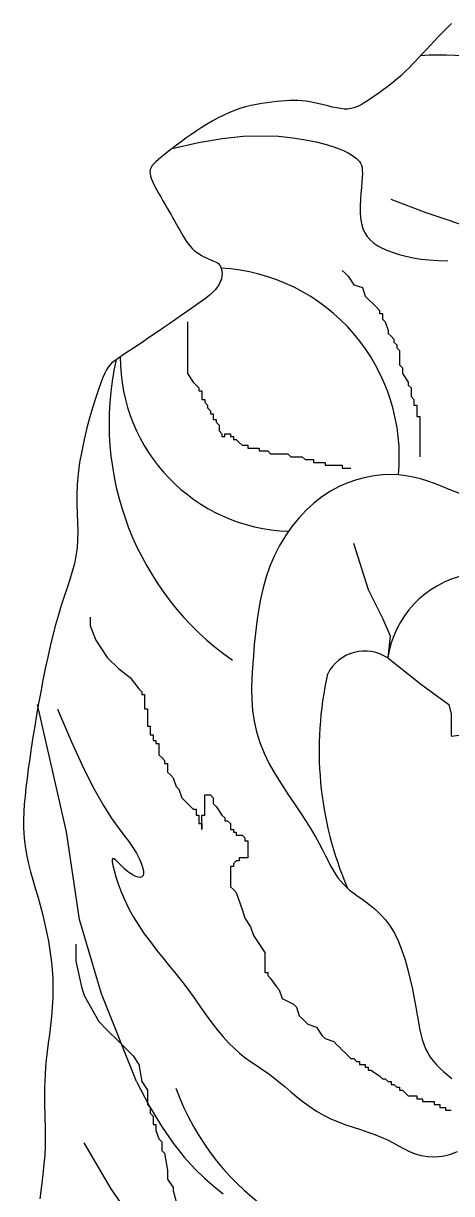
# Model space of a CAD drawing. Extents: x 1620 to 2293, y 2743 to 3436.
# Drawn here: x 1744.9 to 1872, y 3064.3 to 3411.4 of the extents above; entities that cross this region are included whole.
import ezdxf

# ---------------------------------------------------------------- set-up
doc = ezdxf.new("R2010")
doc.units = 0
doc.header["$LTSCALE"] = 10
doc.header["$MEASUREMENT"] = 0
for name, color, linetype in [('3', 3, 'CONTINUOUS'), ('4', 4, 'CONTINUOUS'), ('7', 7, 'CONTINUOUS')]:
    doc.layers.add(name, color=color, linetype=linetype)

msp = doc.modelspace()

# ---------------------------------------------------------------- linework, layer by layer
at = {"layer": '3'}
for p, q in [((1839.58, 3338.15), (1840.43, 3337.3)), ((1840.43, 3337.3), (1841.28, 3336.45)), ((1841.28, 3336.45), (1842.99, 3333.9)), ((1842.99, 3333.9), (1845.54, 3333.05)), ((1845.54, 3333.05), (1846.39, 3330.5)), ((1846.39, 3330.5), (1849.79, 3327.1)), ((1849.79, 3327.1), (1850.64, 3326.24)), ((1850.64, 3326.24), (1850.64, 3325.39)), ((1850.64, 3325.39), (1851.49, 3325.39)), ((1851.49, 3325.39), (1851.49, 3323.69)), ((1793.64, 3322.84), (1793.64, 3307.54)), ((1851.49, 3323.69), (1852.34, 3322.84)), ((1852.34, 3322.84), (1853.2, 3320.29)), ((1853.2, 3320.29), (1853.2, 3319.44)), ((1853.2, 3319.44), (1854.05, 3318.59)), ((1854.05, 3318.59), (1854.9, 3317.74)), ((1854.9, 3317.74), (1854.9, 3316.89)), ((1854.9, 3316.89), (1855.75, 3316.04)), ((1855.75, 3316.04), (1855.75, 3315.19)), ((1855.75, 3315.19), (1856.6, 3314.34)), ((1856.6, 3314.34), (1856.6, 3310.09)), ((1856.6, 3310.09), (1857.45, 3309.24)), ((1857.45, 3309.24), (1857.45, 3307.54)), ((1793.64, 3307.54), (1795.34, 3304.99)), ((1795.34, 3304.99), (1796.19, 3304.14)), ((1857.45, 3307.54), (1859.15, 3304.99)), ((1859.15, 3304.99), (1859.15, 3304.14)), ((1796.19, 3304.14), (1797.04, 3303.29)), ((1797.04, 3303.29), (1797.04, 3302.44)), ((1797.04, 3302.44), (1797.9, 3302.44)), ((1797.9, 3302.44), (1797.9, 3299.89)), ((1859.15, 3304.14), (1860, 3303.29)), ((1860, 3303.29), (1860, 3300.74)), ((1797.9, 3299.89), (1798.75, 3299.89)), ((1798.75, 3299.89), (1798.75, 3299.04)), ((1798.75, 3299.04), (1799.6, 3298.19)), ((1799.6, 3298.19), (1799.6, 3297.34)), ((1860, 3300.74), (1860.85, 3299.89)), ((1860.85, 3299.89), (1860.85, 3298.19)), ((1860.85, 3298.19), (1861.7, 3298.19)), ((1861.7, 3298.19), (1861.7, 3294.79)), ((1799.6, 3297.34), (1800.45, 3296.49)), ((1800.45, 3296.49), (1800.45, 3295.64)), ((1800.45, 3295.64), (1801.3, 3295.64)), ((1801.3, 3295.64), (1801.3, 3293.94)), ((1861.7, 3294.79), (1862.55, 3294.79)), ((1862.55, 3294.79), (1862.55, 3282.88)), ((1801.3, 3293.94), (1802.15, 3293.94)), ((1802.15, 3293.94), (1802.15, 3293.09)), ((1802.15, 3293.09), (1803, 3292.23)), ((1803, 3292.23), (1803, 3290.53)), ((1803, 3290.53), (1803.85, 3289.68)), ((1803.85, 3289.68), (1803.85, 3288.83)), ((1803.85, 3288.83), (1804.7, 3288.83)), ((1804.7, 3288.83), (1804.7, 3289.68)), ((1804.7, 3289.68), (1806.4, 3289.68)), ((1806.4, 3289.68), (1806.4, 3288.83)), ((1806.4, 3288.83), (1807.25, 3288.83)), ((1807.25, 3288.83), (1807.25, 3287.98)), ((1807.25, 3287.98), (1808.1, 3287.98)), ((1808.1, 3287.98), (1808.96, 3287.13)), ((1808.96, 3287.13), (1809.81, 3286.28)), ((1809.81, 3286.28), (1811.51, 3286.28)), ((1811.51, 3286.28), (1811.51, 3285.43)), ((1811.51, 3285.43), (1814.91, 3285.43)), ((1814.91, 3285.43), (1814.91, 3284.58)), ((1814.91, 3284.58), (1817.46, 3284.58)), ((1817.46, 3284.58), (1818.31, 3283.73)), ((1818.31, 3283.73), (1823.42, 3283.73)), ((1823.42, 3283.73), (1824.27, 3282.88)), ((1824.27, 3282.88), (1827.67, 3282.88)), ((1827.67, 3282.88), (1828.52, 3282.03)), ((1828.52, 3282.03), (1831.08, 3282.03)), ((1831.08, 3282.03), (1831.08, 3281.18)), ((1831.08, 3281.18), (1834.48, 3281.18)), ((1834.48, 3281.18), (1834.48, 3280.33)), ((1834.48, 3280.33), (1839.58, 3280.33)), ((1839.58, 3280.33), (1839.58, 3279.48)), ((1839.58, 3279.48), (1842.14, 3279.48)), ((1764.72, 3235.27), (1764.72, 3232.72)), ((1764.72, 3232.72), (1766.42, 3228.47)), ((1766.42, 3228.47), (1769.82, 3223.36)), ((1769.82, 3223.36), (1773.22, 3219.96)), ((1773.22, 3219.96), (1776.63, 3217.41)), ((1776.63, 3217.41), (1779.18, 3214.01)), ((1779.18, 3214.01), (1780.03, 3213.16)), ((1780.03, 3213.16), (1780.03, 3212.31)), ((1780.03, 3212.31), (1780.88, 3212.31)), ((1780.88, 3212.31), (1780.88, 3208.06)), ((1780.88, 3208.06), (1781.73, 3208.06)), ((1781.73, 3208.06), (1781.73, 3202.96)), ((1781.73, 3202.96), (1782.58, 3202.96)), ((1782.58, 3202.96), (1782.58, 3200.41)), ((1782.58, 3200.41), (1783.43, 3200.41)), ((1783.43, 3200.41), (1783.43, 3198.71)), ((1783.43, 3198.71), (1784.28, 3198.71)), ((1784.28, 3198.71), (1784.28, 3197.86)), ((1784.28, 3197.86), (1785.13, 3197.86)), ((1785.13, 3197.86), (1785.13, 3194.46)), ((1785.13, 3194.46), (1785.98, 3193.61)), ((1785.98, 3193.61), (1786.84, 3192.76)), ((1786.84, 3192.76), (1786.84, 3191.91)), ((1786.84, 3191.91), (1787.69, 3191.91)), ((1787.69, 3191.91), (1787.69, 3189.35)), ((1787.69, 3189.35), (1788.54, 3188.5)), ((1788.54, 3188.5), (1789.39, 3187.65)), ((1789.39, 3187.65), (1790.24, 3185.1)), ((1790.24, 3185.1), (1791.09, 3184.25)), ((1791.09, 3184.25), (1791.94, 3181.7)), ((1791.94, 3181.7), (1795.34, 3178.3)), ((1798.75, 3176.6), (1798.75, 3182.55)), ((1798.75, 3182.55), (1800.45, 3182.55)), ((1800.45, 3182.55), (1801.3, 3181.7)), ((1801.3, 3181.7), (1801.3, 3180)), ((1801.3, 3180), (1802.15, 3179.15)), ((1795.34, 3178.3), (1796.19, 3178.3)), ((1796.19, 3178.3), (1796.19, 3176.6)), ((1796.19, 3176.6), (1797.04, 3176.6)), ((1797.04, 3176.6), (1797.04, 3174.05)), ((1797.9, 3172.35), (1797.9, 3176.6)), ((1797.9, 3176.6), (1798.75, 3176.6)), ((1802.15, 3179.15), (1803.85, 3176.6)), ((1803.85, 3176.6), (1804.7, 3175.75)), ((1797.04, 3174.05), (1797.9, 3174.05)), ((1797.9, 3174.05), (1797.9, 3172.35)), ((1804.7, 3175.75), (1804.7, 3174.9)), ((1804.7, 3174.9), (1805.55, 3174.9)), ((1805.55, 3174.9), (1806.4, 3174.05)), ((1806.4, 3174.05), (1806.4, 3172.35)), ((1806.4, 3172.35), (1807.25, 3172.35)), ((1807.25, 3172.35), (1807.25, 3171.5)), ((1807.25, 3171.5), (1808.1, 3171.5)), ((1808.1, 3171.5), (1808.1, 3170.65)), ((1808.1, 3170.65), (1809.81, 3170.65)), ((1809.81, 3170.65), (1810.66, 3169.8)), ((1810.66, 3169.8), (1810.66, 3168.95)), ((1810.66, 3168.95), (1811.51, 3168.95)), ((1811.51, 3168.95), (1811.51, 3163.85)), ((1808.1, 3163), (1807.25, 3162.15)), ((1807.25, 3162.15), (1807.25, 3161.3)), ((1808.96, 3163), (1808.1, 3163)), ((1811.51, 3163.85), (1808.96, 3163.85)), ((1808.96, 3163.85), (1808.96, 3163)), ((1807.25, 3161.3), (1806.4, 3161.3)), ((1806.4, 3161.3), (1806.4, 3155.34)), ((1806.4, 3155.34), (1807.25, 3154.49)), ((1807.25, 3154.49), (1808.1, 3153.64)), ((1808.1, 3153.64), (1809.81, 3148.54)), ((1809.81, 3148.54), (1810.66, 3145.99)), ((1810.66, 3145.99), (1812.36, 3143.44)), ((1812.36, 3143.44), (1813.21, 3140.89)), ((1760.46, 3138.34), (1760.46, 3133.24)), ((1813.21, 3140.89), (1816.61, 3135.79)), ((1816.61, 3135.79), (1816.61, 3129.84)), ((1760.46, 3133.24), (1762.16, 3125.59)), ((1816.61, 3129.84), (1817.46, 3129.84)), ((1817.46, 3129.84), (1817.46, 3128.99)), ((1817.46, 3128.99), (1818.31, 3128.14)), ((1818.31, 3128.14), (1820.02, 3125.59)), ((1762.16, 3125.59), (1763.01, 3123.03)), ((1820.02, 3125.59), (1820.87, 3124.74)), ((1820.87, 3124.74), (1821.72, 3122.18)), ((1763.01, 3123.03), (1767.27, 3115.38)), ((1821.72, 3122.18), (1825.12, 3120.48)), ((1825.12, 3120.48), (1825.97, 3119.63)), ((1825.97, 3119.63), (1826.82, 3117.08)), ((1826.82, 3117.08), (1827.67, 3116.23)), ((1767.27, 3115.38), (1769.82, 3112.83)), ((1827.67, 3116.23), (1828.52, 3115.38)), ((1828.52, 3115.38), (1829.37, 3114.53)), ((1829.37, 3114.53), (1831.93, 3113.68)), ((1831.93, 3113.68), (1833.63, 3111.13)), ((1769.82, 3112.83), (1773.22, 3109.43)), ((1833.63, 3111.13), (1834.48, 3110.28)), ((1834.48, 3110.28), (1837.03, 3109.43)), ((1773.22, 3109.43), (1776.63, 3106.03)), ((1837.03, 3109.43), (1837.88, 3108.58)), ((1837.88, 3108.58), (1838.73, 3107.73)), ((1838.73, 3107.73), (1839.58, 3106.88)), ((1839.58, 3106.88), (1840.43, 3106.03)), ((1776.63, 3106.03), (1777.48, 3105.18)), ((1777.48, 3105.18), (1779.18, 3102.63)), ((1840.43, 3106.03), (1841.28, 3105.18)), ((1841.28, 3105.18), (1842.14, 3104.33)), ((1842.14, 3104.33), (1842.99, 3104.33)), ((1842.99, 3104.33), (1843.84, 3103.48)), ((1843.84, 3103.48), (1844.69, 3103.48)), ((1844.69, 3103.48), (1844.69, 3102.63)), ((1779.18, 3102.63), (1780.03, 3097.53)), ((1844.69, 3102.63), (1846.39, 3102.63)), ((1846.39, 3102.63), (1846.39, 3101.78)), ((1846.39, 3101.78), (1847.24, 3101.78)), ((1847.24, 3101.78), (1847.24, 3100.93)), ((1847.24, 3100.93), (1848.09, 3100.93)), ((1848.09, 3100.93), (1850.64, 3099.23)), ((1780.03, 3097.53), (1781.73, 3094.98)), ((1850.64, 3099.23), (1851.49, 3098.38)), ((1851.49, 3098.38), (1852.34, 3098.38)), ((1852.34, 3098.38), (1853.2, 3097.53)), ((1853.2, 3097.53), (1854.05, 3097.53)), ((1854.05, 3097.53), (1854.05, 3096.68)), ((1854.05, 3096.68), (1854.9, 3096.68)), ((1854.9, 3096.68), (1855.75, 3095.83)), ((1781.73, 3094.98), (1781.73, 3090.73)), ((1855.75, 3095.83), (1856.6, 3095.83)), ((1856.6, 3095.83), (1856.6, 3094.98)), ((1856.6, 3094.98), (1857.45, 3094.98)), ((1857.45, 3094.98), (1858.3, 3094.13)), ((1858.3, 3094.13), (1859.15, 3093.28)), ((1859.15, 3093.28), (1861.7, 3093.28)), ((1861.7, 3093.28), (1861.7, 3092.43)), ((1781.73, 3090.73), (1782.58, 3089.87)), ((1782.58, 3089.87), (1782.58, 3088.17)), ((1861.7, 3092.43), (1863.4, 3092.43)), ((1863.4, 3092.43), (1863.4, 3091.58)), ((1863.4, 3091.58), (1866.81, 3091.58)), ((1866.81, 3091.58), (1866.81, 3090.73)), ((1866.81, 3090.73), (1868.51, 3090.73)), ((1868.51, 3090.73), (1868.51, 3089.87)), ((1868.51, 3089.87), (1870.21, 3089.87)), ((1870.21, 3089.87), (1870.21, 3089.02)), ((1782.58, 3088.17), (1783.43, 3087.32)), ((1783.43, 3087.32), (1783.43, 3084.77)), ((1870.21, 3089.02), (1871.91, 3089.02)), ((1783.43, 3084.77), (1784.28, 3084.77)), ((1784.28, 3084.77), (1784.28, 3083.07)), ((1784.28, 3083.07), (1785.13, 3080.52)), ((1785.13, 3080.52), (1785.98, 3079.67)), ((1785.98, 3079.67), (1785.98, 3077.12)), ((1785.98, 3077.12), (1786.84, 3076.27)), ((1786.84, 3076.27), (1787.69, 3071.17)), ((1787.69, 3071.17), (1787.69, 3068.62)), ((1787.69, 3068.62), (1789.39, 3066.07)), ((1789.39, 3066.07), (1789.39, 3065.22)), ((1789.39, 3065.22), (1790.24, 3061.82))]:
    msp.add_line(p, q, dxfattribs=at)
for points in [[(1853.95, 3359.22), (1864.36, 3355.32), (1879.98, 3350.12), (1883.89, 3347.52)], [(1755.04, 3208.03), (1759.17, 3198.33), (1762.79, 3190.5), (1765.94, 3184.3), (1768.67, 3179.47), (1771.02, 3175.75), (1773.03, 3172.88), (1774.74, 3170.62), (1776.2, 3168.7), (1777.43, 3166.93), (1778.46, 3165.26), (1779.28, 3163.72), (1779.9, 3162.33), (1780.32, 3161.1), (1780.54, 3160.07), (1780.58, 3159.24), (1780.43, 3158.63), (1780.1, 3158.26), (1779.61, 3158.11), (1779, 3158.16), (1778.28, 3158.39), (1777.5, 3158.76), (1776.67, 3159.27), (1775.83, 3159.88), (1775, 3160.58), (1774.21, 3161.33), (1773.48, 3162.08), (1772.82, 3162.75), (1772.26, 3163.29), (1771.81, 3163.62), (1771.49, 3163.69), (1771.32, 3163.42), (1771.31, 3162.75), (1771.49, 3161.63), (1771.84, 3160.11), (1772.37, 3158.26), (1773.08, 3156.14), (1773.96, 3153.81), (1775.01, 3151.35), (1776.22, 3148.82), (1777.61, 3146.28), (1779.15, 3143.79), (1780.82, 3141.35), (1782.61, 3138.94), (1784.47, 3136.56), (1786.38, 3134.18), (1788.31, 3131.81), (1790.25, 3129.42), (1792.14, 3127), (1793.98, 3124.54), (1795.77, 3122.08), (1797.52, 3119.65), (1799.22, 3117.27), (1800.9, 3114.99), (1802.55, 3112.83), (1804.18, 3110.83), (1805.81, 3109.01), (1807.44, 3107.41), (1809.07, 3105.99), (1810.7, 3104.71), (1812.35, 3103.52), (1814, 3102.38), (1815.67, 3101.24), (1817.35, 3100.08), (1819.05, 3098.83), (1820.77, 3097.47), (1822.52, 3096.03), (1824.3, 3094.54), (1826.13, 3093.03), (1828, 3091.55), (1829.94, 3090.12), (1831.94, 3088.78), (1834.02, 3087.56), (1836.17, 3086.5), (1838.37, 3085.57), (1840.6, 3084.74), (1842.83, 3083.99), (1845.03, 3083.27), (1847.17, 3082.57), (1849.22, 3081.84), (1851.16, 3081.06), (1852.97, 3080.22), (1854.67, 3079.33), (1856.31, 3078.44), (1857.93, 3077.58), (1859.56, 3076.8), (1861.24, 3076.14), (1863.02, 3075.63), (1864.94, 3075.32), (1867.01, 3075.24), (1869.21, 3075.43), (1871.49, 3075.94), (1873.82, 3076.8)], [(1762.85, 3079.33), (1770.85, 3065.74), (1778.25, 3054.93)]]:
    msp.add_lwpolyline(points, dxfattribs=at)
for centre, radius, start, end in [((1868.92, 3330.94), 71.09, 29.6299, 94.9692), ((1800.43, 3282.87), 56.07, 354.4714, 86.7322), ((1825.28, 3312.34), 51.59, 179.7812, 268.1904), ((1882.52, 3218.72), 29.78, 32.7882, 171.3909), ((1846.25, 3212.83), 12.39, 56.6254, 152.698), ((1935.94, 3195.78), 103.24, 167.2807, 203.3504), ((1861.69, 3121.44), 76.02, 199.8802, 273.7754)]:
    msp.add_arc(centre, radius, start, end, dxfattribs=at)
at = {"layer": '4'}
msp.add_lwpolyline([(1872.04, 3411.4), (1870.72, 3410.13), (1869.4, 3408.82), (1868.11, 3407.5), (1866.84, 3406.17), (1865.62, 3404.86), (1864.43, 3403.58), (1863.3, 3402.35), (1862.22, 3401.18), (1861.21, 3400.1), (1860.26, 3399.11), (1859.38, 3398.22), (1858.53, 3397.39), (1857.72, 3396.62), (1856.92, 3395.89), (1856.12, 3395.19), (1855.3, 3394.51), (1854.46, 3393.82), (1853.58, 3393.13), (1852.66, 3392.42), (1851.73, 3391.72), (1850.78, 3391.03), (1849.83, 3390.35), (1848.9, 3389.69), (1847.98, 3389.06), (1847.1, 3388.46), (1846.26, 3387.91), (1845.44, 3387.41), (1844.63, 3386.97), (1843.81, 3386.61), (1842.97, 3386.32), (1842.09, 3386.12), (1841.14, 3386.01), (1840.12, 3386.01), (1839.01, 3386.12), (1837.83, 3386.33), (1836.59, 3386.6), (1835.3, 3386.91), (1833.99, 3387.25), (1832.67, 3387.58), (1831.36, 3387.89), (1830.08, 3388.16), (1828.83, 3388.35), (1827.62, 3388.48), (1826.41, 3388.55), (1825.21, 3388.57), (1823.99, 3388.54), (1822.75, 3388.47), (1821.46, 3388.36), (1820.11, 3388.23), (1818.7, 3388.08), (1817.22, 3387.89), (1815.69, 3387.66), (1814.11, 3387.38), (1812.5, 3387.04), (1810.86, 3386.63), (1809.2, 3386.14), (1807.54, 3385.55), (1805.87, 3384.87), (1804.21, 3384.11), (1802.56, 3383.26), (1800.92, 3382.36), (1799.31, 3381.4), (1797.72, 3380.41), (1796.17, 3379.39), (1794.66, 3378.36), (1793.18, 3377.32), (1791.77, 3376.3), (1790.41, 3375.3), (1789.13, 3374.34), (1787.94, 3373.41), (1786.85, 3372.54), (1785.86, 3371.74), (1784.99, 3371.01), (1784.25, 3370.36), (1783.64, 3369.77), (1783.16, 3369.21), (1782.81, 3368.67), (1782.59, 3368.11), (1782.49, 3367.52), (1782.53, 3366.86), (1782.69, 3366.11), (1782.99, 3365.25), (1783.39, 3364.29), (1783.88, 3363.27), (1784.44, 3362.18), (1785.05, 3361.06), (1785.69, 3359.93), (1786.34, 3358.79), (1786.99, 3357.68), (1787.61, 3356.61), (1788.2, 3355.58), (1788.77, 3354.59), (1789.32, 3353.63), (1789.85, 3352.69), (1790.36, 3351.78), (1790.87, 3350.9), (1791.36, 3350.03), (1791.84, 3349.17), (1792.33, 3348.34), (1792.82, 3347.53), (1793.33, 3346.75), (1793.86, 3346.01), (1794.42, 3345.31), (1795.01, 3344.66), (1795.65, 3344.05), (1796.34, 3343.51), (1797.05, 3343.02), (1797.79, 3342.57), (1798.53, 3342.18), (1799.25, 3341.83), (1799.94, 3341.51), (1800.59, 3341.24), (1801.17, 3340.99), (1801.68, 3340.77), (1802.12, 3340.57), (1802.49, 3340.37), (1802.8, 3340.15), (1803.07, 3339.9), (1803.29, 3339.61), (1803.47, 3339.27), (1803.63, 3338.85), (1803.76, 3338.35), (1803.85, 3337.77), (1803.88, 3337.13), (1803.84, 3336.43), (1803.7, 3335.68), (1803.45, 3334.9), (1803.08, 3334.09), (1802.55, 3333.26), (1801.87, 3332.42), (1801.03, 3331.57), (1800.05, 3330.7), (1798.93, 3329.8), (1797.69, 3328.87), (1796.34, 3327.91), (1794.89, 3326.9), (1793.35, 3325.83), (1791.73, 3324.72), (1790.06, 3323.56), (1788.36, 3322.38), (1786.64, 3321.2), (1784.94, 3320.03), (1783.28, 3318.9), (1781.68, 3317.81), (1780.16, 3316.8), (1778.75, 3315.86), (1777.44, 3315.01), (1776.24, 3314.22), (1775.14, 3313.5), (1774.14, 3312.84), (1773.24, 3312.23), (1772.44, 3311.66), (1771.73, 3311.13), (1771.11, 3310.62), (1770.56, 3310.08), (1770.05, 3309.44), (1769.56, 3308.66), (1769.05, 3307.67), (1768.52, 3306.42), (1767.92, 3304.83), (1767.23, 3302.86), (1766.44, 3300.47), (1765.58, 3297.72), (1764.68, 3294.67), (1763.8, 3291.41), (1762.96, 3288.01), (1762.22, 3284.55), (1761.6, 3281.12), (1761.15, 3277.78), (1760.89, 3274.6), (1760.8, 3271.58), (1760.82, 3268.7), (1760.9, 3265.94), (1761, 3263.3), (1761.06, 3260.75), (1761.03, 3258.28), (1760.87, 3255.86), (1760.53, 3253.5), (1760.05, 3251.15), (1759.43, 3248.8), (1758.7, 3246.41), (1757.9, 3243.96), (1757.05, 3241.42), (1756.18, 3238.76), (1755.31, 3235.97), (1754.47, 3233.01), (1753.66, 3229.92), (1752.88, 3226.7), (1752.13, 3223.39), (1751.41, 3220.01), (1750.72, 3216.59), (1750.06, 3213.15), (1749.43, 3209.71), (1748.84, 3206.31), (1748.27, 3202.95), (1747.74, 3199.65), (1747.25, 3196.44), (1746.8, 3193.33), (1746.38, 3190.33), (1746.01, 3187.47), (1745.68, 3184.76), (1745.4, 3182.21), (1745.17, 3179.8), (1745.01, 3177.5), (1744.92, 3175.28), (1744.92, 3173.12), (1745.01, 3170.98), (1745.21, 3168.83), (1745.52, 3166.66), (1745.94, 3164.43), (1746.47, 3162.13), (1747.07, 3159.79), (1747.74, 3157.38), (1748.45, 3154.92), (1749.17, 3152.42), (1749.89, 3149.86), (1750.58, 3147.25), (1751.23, 3144.6), (1751.82, 3141.91), (1752.35, 3139.18), (1752.8, 3136.43), (1753.17, 3133.65), (1753.45, 3130.85), (1753.62, 3128.05), (1753.68, 3125.23), (1753.62, 3122.42), (1753.47, 3119.63), (1753.23, 3116.86), (1752.95, 3114.14), (1752.63, 3111.49), (1752.3, 3108.91), (1751.99, 3106.42), (1751.72, 3104.03), (1751.51, 3101.77), (1751.35, 3099.61), (1751.24, 3097.55), (1751.17, 3095.56), (1751.14, 3093.64), (1751.15, 3091.76), (1751.18, 3089.92), (1751.24, 3088.1), (1751.31, 3086.28), (1751.37, 3084.43), (1751.42, 3082.48), (1751.43, 3080.41), (1751.37, 3078.17), (1751.25, 3075.71), (1751.03, 3072.99), (1750.69, 3069.97), (1750.25, 3066.59), (1749.76, 3062.79)], dxfattribs=at)
msp.add_arc((1856.22, 3292.87), 85.87, 167.355, 235.0533, dxfattribs=at)
at = {"layer": '7'}
for points in [[(1789.13, 3374.34), (1796.92, 3376.12), (1803.92, 3377.29), (1810.18, 3377.92), (1815.74, 3378.1), (1820.64, 3377.94), (1824.93, 3377.51), (1828.64, 3376.91), (1831.82, 3376.23), (1834.51, 3375.54), (1836.76, 3374.87), (1838.62, 3374.22), (1840.14, 3373.59), (1841.37, 3372.98), (1842.34, 3372.4), (1843.12, 3371.86), (1843.75, 3371.35), (1844.27, 3370.88), (1844.69, 3370.41), (1845.02, 3369.91), (1845.27, 3369.35), (1845.43, 3368.68), (1845.52, 3367.88), (1845.54, 3366.9), (1845.49, 3365.72), (1845.38, 3364.3), (1845.24, 3362.7), (1845.09, 3360.96), (1844.97, 3359.14), (1844.9, 3357.28), (1844.91, 3355.45), (1845.02, 3353.69), (1845.27, 3352.07), (1845.68, 3350.61), (1846.24, 3349.32), (1846.97, 3348.18), (1847.86, 3347.17), (1848.9, 3346.26), (1850.1, 3345.46), (1851.46, 3344.72), (1852.97, 3344.05), (1854.63, 3343.42), (1856.45, 3342.85), (1858.43, 3342.33), (1860.58, 3341.88), (1862.89, 3341.52), (1865.37, 3341.25), (1868.03, 3341.08), (1870.87, 3341.02)], [(1874.33, 3271.94), (1871.82, 3273), (1869.46, 3273.97), (1867.2, 3274.85), (1864.99, 3275.62), (1862.82, 3276.29), (1860.66, 3276.82), (1858.47, 3277.22), (1856.24, 3277.47), (1853.92, 3277.56), (1851.5, 3277.47), (1848.99, 3277.19), (1846.42, 3276.72), (1843.82, 3276.04), (1841.21, 3275.14), (1838.61, 3274.01), (1836.05, 3272.64), (1833.55, 3271.01), (1831.14, 3269.13), (1828.84, 3267.01), (1826.65, 3264.67), (1824.6, 3262.13), (1822.71, 3259.42), (1820.98, 3256.55), (1819.44, 3253.55), (1818.11, 3250.45), (1816.98, 3247.25), (1816.06, 3243.98), (1815.3, 3240.66), (1814.68, 3237.3), (1814.19, 3233.92), (1813.8, 3230.53), (1813.47, 3227.15), (1813.19, 3223.8), (1812.95, 3220.49), (1812.76, 3217.22), (1812.67, 3213.98), (1812.72, 3210.77), (1812.95, 3207.58), (1813.39, 3204.41), (1814.08, 3201.25), (1815.06, 3198.09), (1816.36, 3194.94), (1817.91, 3191.81), (1819.66, 3188.73), (1821.53, 3185.71), (1823.45, 3182.77), (1825.37, 3179.95), (1827.19, 3177.26), (1828.87, 3174.72), (1830.35, 3172.35), (1831.63, 3170.16), (1832.75, 3168.12), (1833.73, 3166.25), (1834.6, 3164.53), (1835.39, 3162.96), (1836.12, 3161.52), (1836.83, 3160.23), (1837.54, 3159.07), (1838.26, 3158.01), (1839.01, 3157.04), (1839.81, 3156.14), (1840.68, 3155.28), (1841.64, 3154.45), (1842.69, 3153.61), (1843.85, 3152.75), (1845.14, 3151.85), (1846.53, 3150.87), (1847.98, 3149.78), (1849.47, 3148.55), (1850.96, 3147.14), (1852.41, 3145.52), (1853.8, 3143.66), (1855.09, 3141.53), (1856.25, 3139.11), (1857.29, 3136.46), (1858.22, 3133.64), (1859.04, 3130.72), (1859.76, 3127.79), (1860.39, 3124.9), (1860.93, 3122.14), (1861.41, 3119.56), (1861.82, 3117.24), (1862.18, 3115.15), (1862.54, 3113.26), (1862.9, 3111.56), (1863.29, 3110.01), (1863.74, 3108.59), (1864.28, 3107.26), (1864.92, 3106.01), (1865.68, 3104.8), (1866.56, 3103.64), (1867.54, 3102.52), (1868.6, 3101.45), (1869.73, 3100.42), (1870.91, 3099.44), (1872.12, 3098.49)], [(1842.92, 3257.21), (1847.27, 3243.45), (1851.62, 3234.76), (1853.8, 3229.7), (1853.07, 3223.18), (1863.22, 3215.21), (1871.2, 3209.42), (1871.92, 3206.53), (1871.92, 3200.01), (1883.52, 3201.46), (1896.57, 3196.39), (1900.92, 3190.6), (1912.53, 3193.49), (1921.23, 3188.43), (1932.83, 3179.74), (1935.73, 3176.12)], [(1778.47, 3097.53), (1768.11, 3123.55), (1761.6, 3145.65), (1757.69, 3171.65), (1749.11, 3209.39)], [(1778.47, 3097.53), (1782.29, 3090.35), (1785.92, 3084.3), (1789.38, 3079.27), (1792.67, 3075.09), (1795.79, 3071.64), (1798.75, 3068.78), (1801.54, 3066.37), (1804.18, 3064.27)]]:
    msp.add_lwpolyline(points, dxfattribs=at)

doc.saveas('drawing.dxf')
